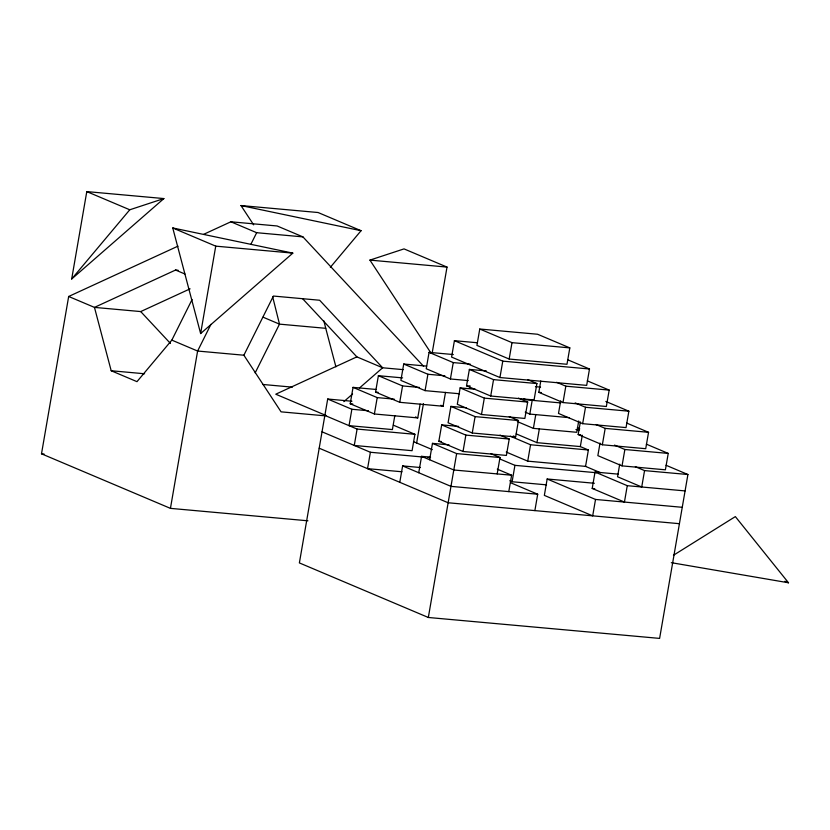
<?xml version="1.0" encoding="UTF-8"?>
<svg xmlns="http://www.w3.org/2000/svg" width="830" height="830" viewBox="0 0 830 830"><rect width="100%" height="100%" fill="white"/><g stroke="black" fill="none" stroke-linecap="round" stroke-linejoin="round"><path stroke-width="1.25" d="M307.93 520.804L170.441 508.365L41.5 453.803L68.672 296.476L177.994 246.147M71.691 278.994L86.787 191.595L163.884 198.567L71.691 278.994L129.77 209.782L163.884 198.567M170.441 508.365L197.613 351.038L210.934 324.354M200.632 333.556L215.738 246.147L172.754 227.96L200.632 333.556L292.824 253.129L172.754 227.96M351.93 401.232L327.694 399.033L299.381 562.916L428.332 617.479L659.611 638.405L687.914 474.521L666.044 465.267M420.146 404.044L417.749 417.905L374.382 413.983L350.208 403.754L353.041 387.371L376 389.446M327.694 399.033L351.868 409.263L349.036 425.655L392.403 429.577L394.8 415.716M324.862 415.425L357.097 429.069L354.265 445.451L412.085 450.69L414.917 434.298L393.43 425.209M445.492 392.372L443.096 406.244L399.728 402.311L375.554 392.082L378.387 375.7L402.612 377.889M374.382 413.983L377.214 397.601L353.041 387.371M322.03 431.818L370.388 452.267L367.555 468.66L401.99 471.772M426.682 366.103L403.722 364.028L400.9 380.41L425.074 390.639L459.509 393.762M399.728 402.311L402.56 385.929L378.387 375.7M399.79 482.303L402.623 465.91L420.478 467.529M453.305 354.545L429.069 352.356L426.236 368.748L450.42 378.978L468.276 380.586M425.074 390.639L427.907 374.257L403.722 364.028M416.629 443.013L423.425 403.681M432.139 353.217L447.017 267.084L404.034 248.896L369.921 260.101L431.216 353.414M418.735 472.727L421.567 456.344L430.563 457.154M429.629 459.758L432.461 443.365L449.04 444.87M477.375 342.759L454.415 340.684L451.582 357.076L499.94 377.536L586.675 385.379L589.497 368.997L567.627 359.743M500.013 435.127L509.226 439.029L506.393 455.421L463.026 451.489L438.852 441.259L441.685 424.877L458.658 426.413M450.42 378.978L453.253 362.586L429.069 352.356M466.221 407.769L450.908 406.389L448.086 422.771L472.26 433.001L515.627 436.933L518.46 420.54L509.247 416.639M475.445 389.28L460.142 387.89L457.309 404.283L481.483 414.512L524.851 418.434L527.683 402.052L518.47 398.151M527.693 379.663L536.906 383.564L534.074 399.946L490.717 396.024L466.533 385.794L469.365 369.402L486.339 370.937M428.332 617.479L456.635 453.595L432.461 443.365M469.531 388.264L469.967 385.743M479.761 329.012L476.928 345.405L509.164 359.048L566.983 364.277L569.816 347.884L537.581 334.251L479.761 329.012L511.996 342.655L569.816 347.884M463.026 451.489L465.858 435.107L441.685 424.877M472.26 433.001L475.092 416.619L450.908 406.389M481.483 414.512L484.315 398.12L460.142 387.89M490.717 396.024L493.539 379.632L469.365 369.402M499.94 377.536L502.773 361.143L454.415 340.684M509.164 359.048L511.996 342.655M497.17 473.909L500.002 457.517L490.789 453.626M508.79 491.599L511.622 475.217L497.295 469.158M546.545 484.855L512.11 481.742L514.932 465.35L499.608 458.865M569.359 417.666L529.82 414.087L532.217 400.226M587.308 380.846L609.189 390.1L606.357 406.493L562.989 402.56L538.815 392.331L540.776 380.991M580.025 446.457L588.377 449.995L585.555 466.387L527.724 461.148L530.557 444.766L510.263 436.175M578.717 420.955L576.757 432.295L533.389 428.373L535.786 414.512M582.287 435.242L580.326 446.582L536.958 442.66L539.355 428.799M534.873 510.606L537.705 494.224L510.575 482.738M547.167 478.993L544.345 495.386L592.693 515.845L595.525 499.453L547.167 478.993L594.363 483.268M560.675 400.838L558.497 413.444L582.67 423.674L626.038 427.595L628.87 411.203L605.838 401.461M562.989 402.56L565.821 386.178L556.608 382.277M626.681 423.061L648.552 432.316L645.719 448.698L602.352 444.776L578.178 434.547L580.357 421.941M582.67 423.674L585.503 407.281L575.138 402.903M595.027 472.042L627.262 485.685L624.44 502.067L592.205 488.434L595.027 472.042L618.163 474.138M600.038 443.044L597.859 455.649L622.043 465.879L665.401 469.811L668.233 453.419L646.363 444.164M602.352 444.776L605.184 428.384L595.971 424.493M619.72 464.157L617.541 476.762L641.725 486.992L644.557 470.6L635.344 466.709M622.043 465.879L624.865 449.497L614.511 445.108M68.672 296.476L94.464 307.39L111.189 370.74L136.981 381.655L171.831 340.124L192.093 299.516M250.878 244.3L256.667 232.701L302.929 236.882L423.611 366.3M324.758 415.799L281.069 411.846L243.875 355.219L273.402 296.051L319.654 300.242L382.64 367.783L403.204 369.641M255.173 372.857L279.492 324.136L272.707 296.953M330.361 267.291L361.06 230.709L318.077 212.522L240.98 205.55L253.658 224.847M343.827 401.647L352.563 394.022M359.359 388.098L382.64 367.783L356.858 356.869L302.618 298.707M673.462 555.26L735.349 516.602L788.5 582.774L671.325 562.678M203.848 234.236L230.885 221.786L277.137 225.978L302.929 236.882M178.139 270.279L175.566 270.041L94.464 307.39L140.716 311.572L190.091 288.84M356.858 356.869L275.757 394.209L326.159 415.54M215.738 246.147L292.824 253.129M369.921 260.101L447.017 267.084M335.911 366.829L325.744 328.317L279.492 324.136L263.079 317.185M502.773 361.143L589.497 368.997M453.253 362.586L470.216 364.121M243.875 355.219L197.613 351.038L171.831 340.124M493.539 379.632L536.906 383.564M565.821 386.178L609.189 390.1M427.907 374.257L444.87 375.793M535.443 386.666L540.548 387.133M466.533 385.794L469.085 386.023M538.815 392.331L541.367 392.569M402.56 385.929L419.524 387.465M560.696 402.924L526.262 399.801L523.958 398.825M484.315 398.12L527.683 402.052M585.503 407.281L628.87 411.203M375.554 392.082L378.107 392.32M111.189 370.74L144.596 373.77M262.809 384.466L292.368 387.143M377.214 397.601L394.188 399.137M350.208 403.754L352.76 403.982M475.092 416.619L518.46 420.54M605.184 428.384L648.552 432.316M351.868 409.263L368.447 410.767M575.927 429.546L579.537 429.867M578.178 434.547L580.73 434.775M465.858 435.107L509.226 439.029M624.865 449.497L668.233 453.419M357.097 429.069L414.917 434.298M530.557 444.766L588.377 449.995M438.852 441.259L441.404 441.498M456.635 453.595L500.002 457.517M644.557 470.6L687.914 474.521M370.388 452.267L422.678 457.008M427.782 457.465L430.334 457.693M514.932 465.35L596.562 472.747M511.622 475.217L453.803 469.988L421.567 456.344M627.262 485.685L685.092 490.914M592.205 488.434L594.768 488.663M537.705 494.224L450.97 486.37L402.623 465.91M595.525 499.453L682.26 507.306M41.5 453.803L44.073 454.031M679.428 523.689L448.138 502.762L319.197 448.2M240.98 205.55L361.06 230.709M230.885 221.786L256.667 232.701M86.787 191.595L129.77 209.782M577.4 427.761L579.703 428.737M525.224 412.137L529.82 414.087M175.566 270.041L184.945 274.014M517.277 421.557L533.389 428.373M516.229 433.893L536.958 442.66M585.16 466.221L600.515 472.716M440.792 405.268L443.096 406.244M513.324 435.958L515.627 436.933M506.238 452.06L527.724 461.148M415.446 416.93L417.749 417.905M784.921 581.259L788.5 582.774M509.745 480.746L512.11 481.742M413.475 441.653L432.347 449.642M140.716 311.572L170.461 343.464M323.897 320.909L325.744 328.317"/></g></svg>
